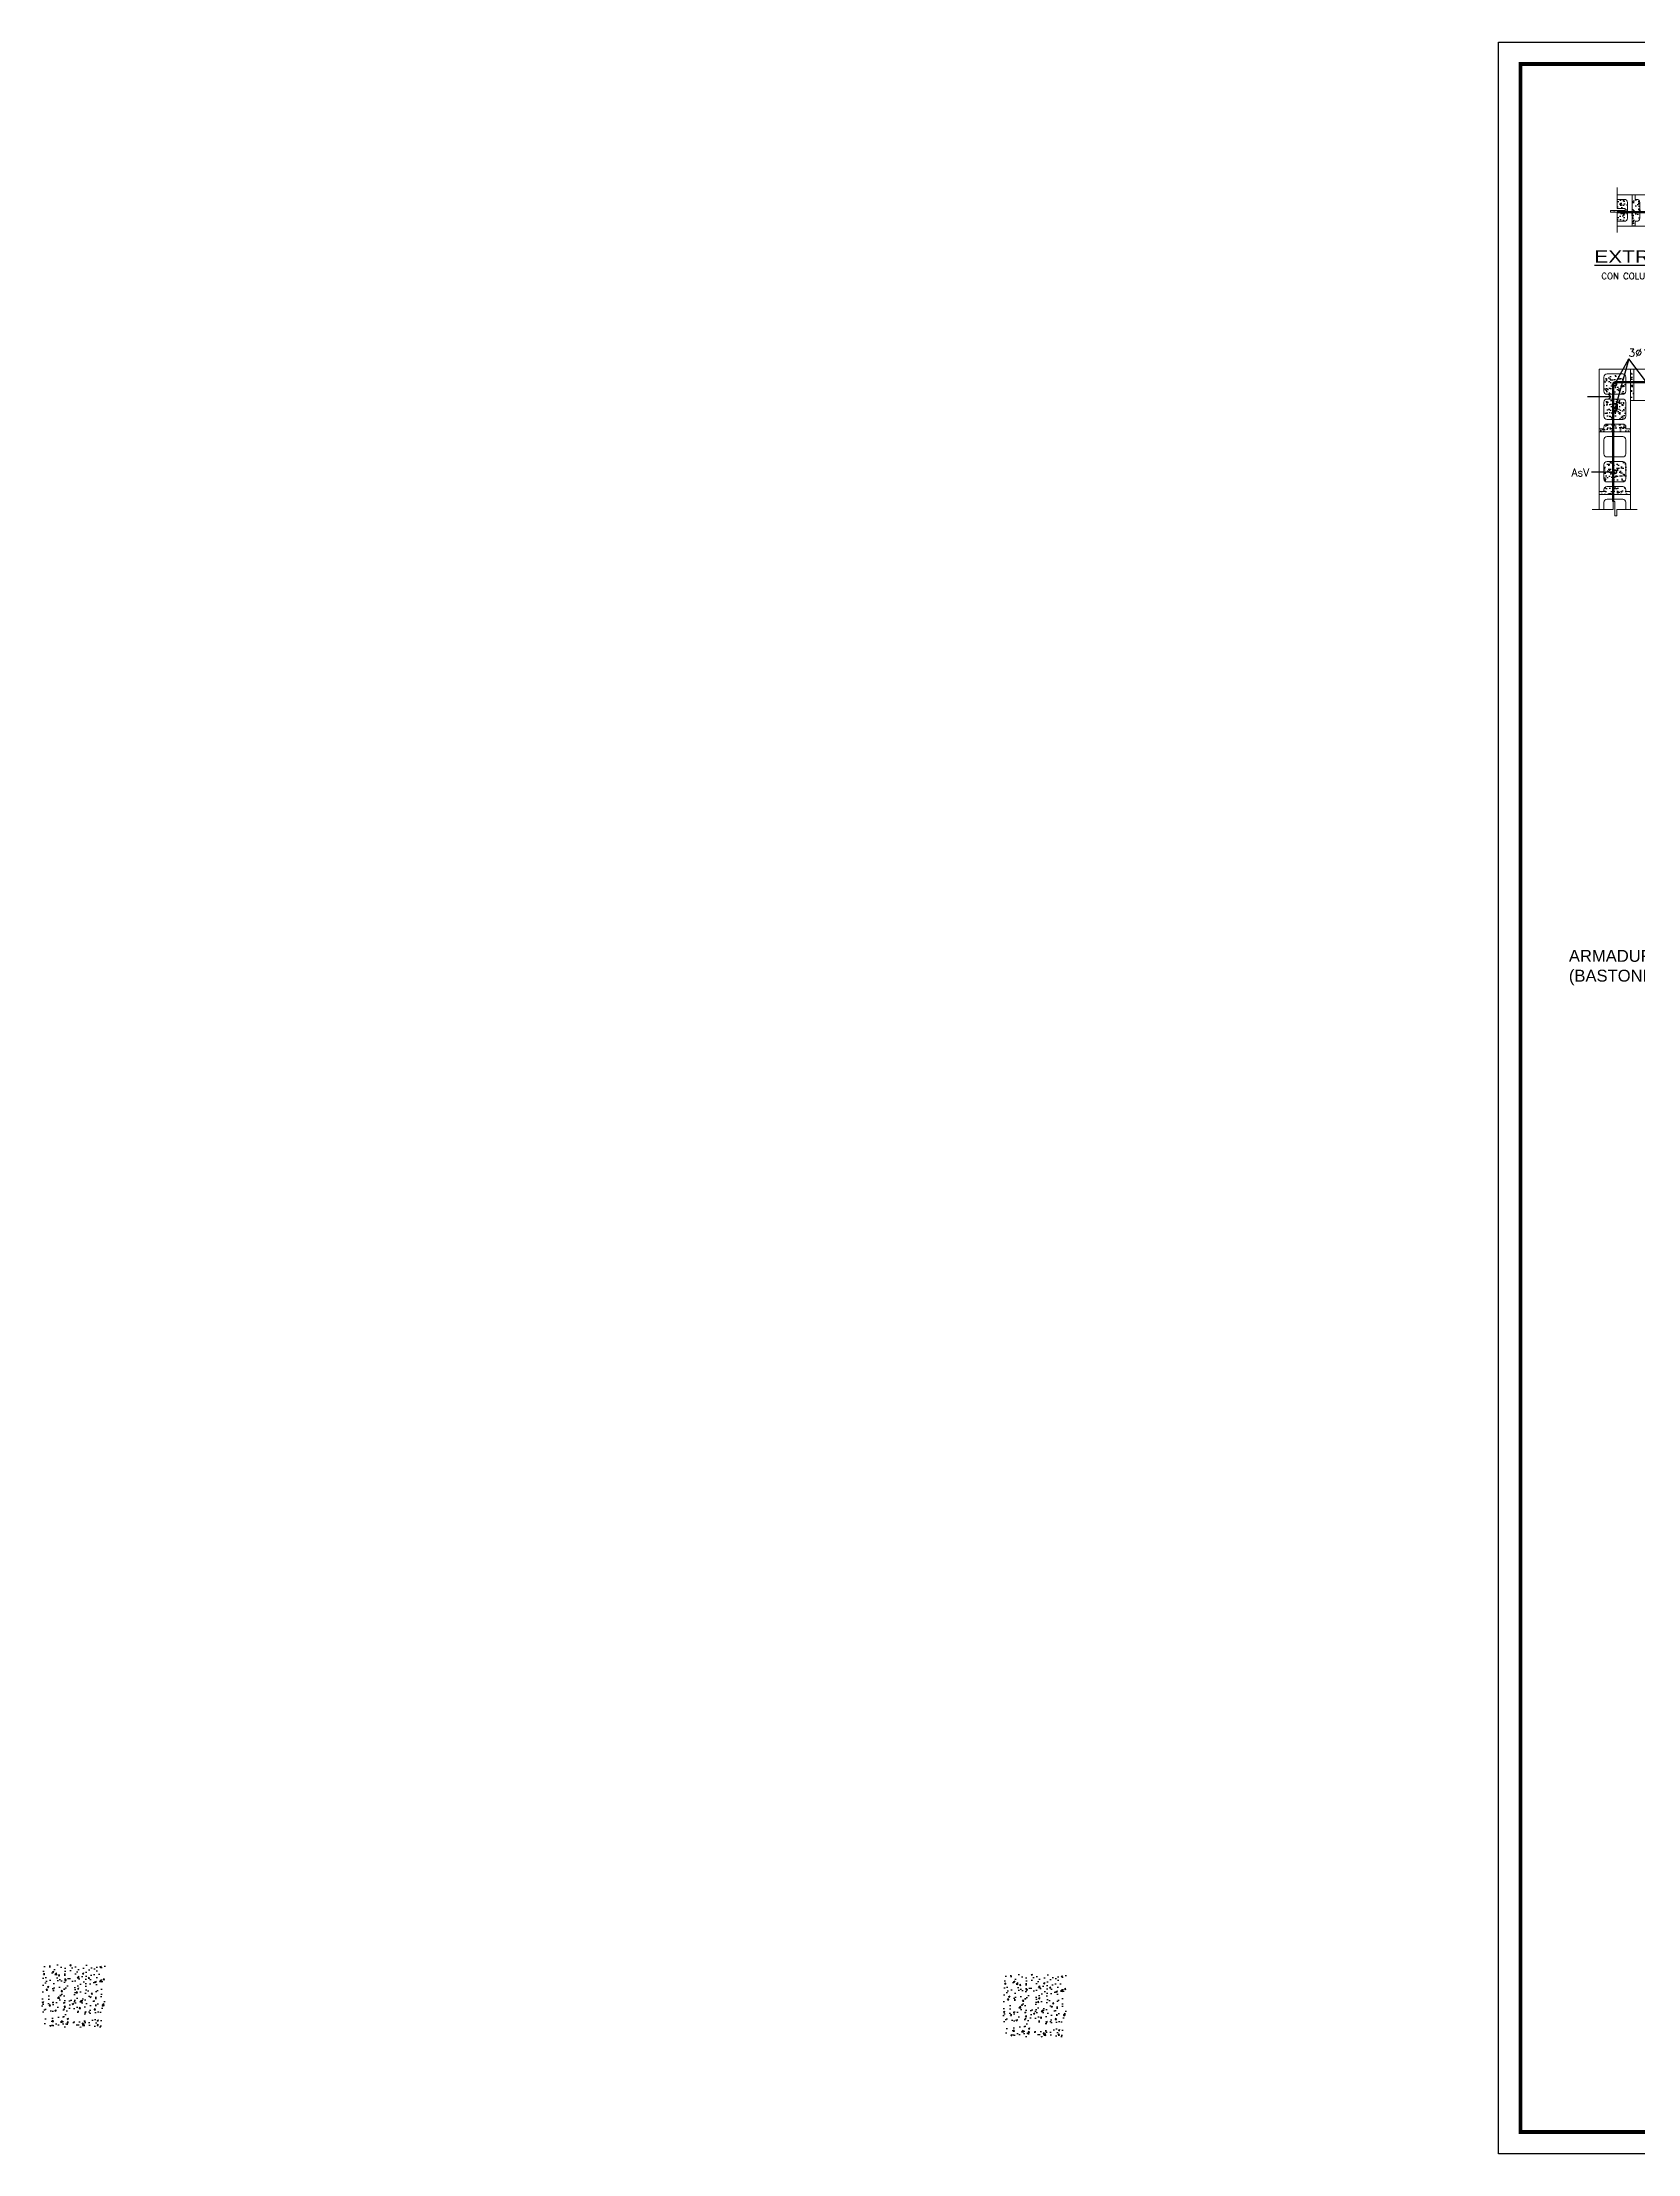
# Model space of a CAD drawing. Header units: feet. Extents: x 317 to 512, y -141 to 162.
# Drawn here: x 358.99 to 390.74, y -90.65 to -48.65 of the extents above; entities that cross this region are included whole.
import ezdxf

# ---------------------------------------------------------------- set-up
doc = ezdxf.new("R2010")
doc.units = ezdxf.units.FT
doc.header["$MEASUREMENT"] = 0
for name, color, linetype in [('63', 7, 'Continuous'), ('ACERO', 4, 'Continuous'), ('Dimensiones&Letras', 7, 'Continuous'), ('MARCO', 1, 'Continuous'), ('relleno', 8, 'Continuous'), ('TEXTOS', 3, 'Continuous')]:
    doc.layers.add(name, color=color, linetype=linetype)
doc.layers.add('ACEROS', color=5, linetype='Continuous', lineweight=60)
doc.layers.add('Divisorios', color=10, linetype='Continuous', lineweight=9)
doc.styles.add('DAMIAN', font='arial.ttf', dxfattribs={"height": 0.12})
doc.styles.add('ROMANS', font='romans.shx')
doc.styles.get("Standard").update_dxf_attribs({"font": 'arial.ttf'})
pattern_1 = [(37.5, (-372.77854, -173.71273), (-0.003921865, 0.119960938), [0, -0.094632747, 0, -0.105839256, 0, -0.101169877]), (7.5, (-372.77854, -173.71273), (0.11018344, 0.17570226), [0, -0.051051877, 0, -0.085293989, 0, -0.032685653]), (327.5, (-372.85512, -173.71273), (0.193881446, 0.000352324), [0, -0.031129193, 0, -0.112065095, 0, -0.146307207]), (317.5, (-372.85512, -173.71273), (0.18715659, 0.054642664), [0, -0.015564597, 0, -0.073464896, 0, -0.084048821])]

msp = doc.modelspace()

# ---------------------------------------------------------------- hatches: boundary and pattern name
at = {"layer": '63'}
h = msp.add_hatch(dxfattribs=at)
h.set_pattern_fill('AR-CONC', color=256, scale=0.041538, style=0)
h.set_pattern_definition([(50, (531.3972, -130.1418), (0.29793663, -0.02606608), [0.0311536, -0.34268976]), (355, (531.3972, -130.1418), (-0.05763474, 0.3124467), [0.0249229, -0.2741518]), (100.4514, (531.42203, -130.14396), (0.2403021, 0.28638045), [0.0264765, -0.2912415]), (46.1842, (531.3972, -130.0587), (0.4433122, -0.06875354), [0.0467304, -0.5140346]), (96.6356, (531.43415, -130.06445), (0.3882416, 0.4046306), [0.0397147, -0.4368622]), (351.1842, (531.3972, -130.0587), (0.3882413, 0.4046309), [0.0373843, -0.4112277]), (21, (531.43874, -130.07949), (0.24794417, -0.16724045), [0.0311536, -0.34268976]), (326, (531.43874, -130.0795), (0.1010687, 0.30121394), [0.0249229, -0.2741518]), (71.4514, (531.4594, -130.09342), (0.34901296, 0.1339732), [0.0264765, -0.2912415]), (37.5, (531.3972, -130.14179), (0.00505098, 0.13827796), [0, -0.27082876, 0, -0.27830563, 0, -0.27519027]), (7.5, (531.3972, -130.14179), (0.10927423, 0.16383134), [0, -0.15867575, 0, -0.26459804, 0, -0.10488384]), (327.5, (531.30457, -130.14179), (0.22173998, -0.00936888), [0, -0.10384538, 0, -0.3239976, 0, -0.42991989]), (317.5, (531.26304, -130.1418), (0.24224476, 0.04158176), [0, -0.134999, 0, -0.21516763, 0, -0.30530543])])
h.paths.add_polyline_path([(358.98645, -86.89061), (358.98645, -88.13675), (360.2326, -88.13675), (360.2326, -86.89061)])
h.paths.add_polyline_path([(360.06644, -87.05676), (360.06644, -87.9706), (359.15261, -87.9706), (359.15261, -87.05676)], flags=0)
h.paths.add_polyline_path([(359.6332, -87.13236, -1), (359.57089, -87.13236, -1)], flags=0)
h.paths.add_polyline_path([(360.02345, -87.13236, -1), (359.96114, -87.13236, -1)], flags=0)
h.paths.add_polyline_path([(359.25167, -87.13859, -1), (359.18937, -87.13859, -1)], flags=0)
h.paths.add_polyline_path([(360.02345, -87.51285, -1), (359.96114, -87.51285, -1)], flags=0)
h.paths.add_polyline_path([(359.25167, -87.51908, -1), (359.18937, -87.51908, -1)], flags=0)
h.paths.add_polyline_path([(359.6332, -87.89251, -1), (359.57089, -87.89251, -1)], flags=0)
h.paths.add_polyline_path([(360.02345, -87.89251, -1), (359.96114, -87.89251, -1)], flags=0)
h.paths.add_polyline_path([(359.25167, -87.89874, -1), (359.18937, -87.89874, -1)], flags=0)
h.paths.add_polyline_path([(359.15261, -87.05676), (359.15261, -87.9706), (360.06644, -87.9706), (360.06644, -87.05676)], flags=16)
h = msp.add_hatch(dxfattribs=at)
h.set_pattern_fill('AR-CONC', color=256, scale=0.041538, style=0)
h.set_pattern_definition([(50, (550.5258, -130.3334), (0.29793663, -0.02606608), [0.0311536, -0.34268976]), (355, (550.5258, -130.3334), (-0.05763474, 0.3124467), [0.0249229, -0.2741518]), (100.4514, (550.55063, -130.33558), (0.2403021, 0.28638045), [0.0264765, -0.2912415]), (46.1842, (550.5258, -130.25033), (0.4433122, -0.06875354), [0.0467304, -0.5140346]), (96.6356, (550.56275, -130.25606), (0.3882416, 0.4046306), [0.0397147, -0.4368622]), (351.1842, (550.5258, -130.25033), (0.3882413, 0.4046309), [0.0373843, -0.4112277]), (21, (550.56734, -130.2711), (0.24794417, -0.16724045), [0.0311536, -0.34268976]), (326, (550.56734, -130.2711), (0.1010687, 0.30121394), [0.0249229, -0.2741518]), (71.4514, (550.588, -130.28504), (0.34901296, 0.1339732), [0.0264765, -0.2912415]), (37.5, (550.52581, -130.33341), (0.00505098, 0.13827796), [0, -0.27082876, 0, -0.27830563, 0, -0.27519027]), (7.5, (550.5258, -130.3334), (0.10927423, 0.16383134), [0, -0.15867575, 0, -0.26459804, 0, -0.10488384]), (327.5, (550.43318, -130.33341), (0.22173998, -0.00936888), [0, -0.10384538, 0, -0.3239976, 0, -0.42991989]), (317.5, (550.39164, -130.3334), (0.24224476, 0.04158176), [0, -0.134999, 0, -0.21516763, 0, -0.30530543])])
h.paths.add_polyline_path([(378.11506, -87.08222), (378.11506, -88.32836), (379.3612, -88.32836), (379.3612, -87.08222)])
h.paths.add_polyline_path([(379.19505, -87.24837), (379.19505, -88.16221), (378.28121, -88.16221), (378.28121, -87.24837)], flags=0)
h.paths.add_polyline_path([(378.7618, -87.32397, -1), (378.6995, -87.32397, -1)], flags=0)
h.paths.add_polyline_path([(379.15205, -87.32397, -1), (379.08975, -87.32397, -1)], flags=0)
h.paths.add_polyline_path([(378.38028, -87.3302, -1), (378.31797, -87.3302, -1)], flags=0)
h.paths.add_polyline_path([(379.15205, -87.70446, -1), (379.08975, -87.70446, -1)], flags=0)
h.paths.add_polyline_path([(378.38028, -87.71069, -1), (378.31797, -87.71069, -1)], flags=0)
h.paths.add_polyline_path([(378.7618, -88.08412, -1), (378.6995, -88.08412, -1)], flags=0)
h.paths.add_polyline_path([(379.15205, -88.08412, -1), (379.08975, -88.08412, -1)], flags=0)
h.paths.add_polyline_path([(378.38028, -88.09035, -1), (378.31797, -88.09035, -1)], flags=0)
h.paths.add_polyline_path([(378.28121, -87.24837), (378.28121, -88.16221), (379.19505, -88.16221), (379.19505, -87.24837)], flags=16)
at = {"layer": 'relleno'}
h = msp.add_hatch(dxfattribs=at)
h.set_pattern_fill('AR-SAND', color=256, scale=0.062258, angle=270, style=0)
h.set_pattern_definition([(307.5, (-372.42221, -172.67386), (0.119960938, 0.003921865), [0, -0.094632747, 0, -0.105839256, 0, -0.101169877]), (277.5, (-372.42221, -172.67386), (0.17570226, -0.11018344), [0, -0.051051877, 0, -0.085293989, 0, -0.032685653]), (237.5, (-372.42221, -172.59728), (0.000352324, -0.193881446), [0, -0.031129193, 0, -0.112065095, 0, -0.146307207]), (227.5, (-372.42221, -172.59728), (0.054642664, -0.18715659), [0, -0.015564597, 0, -0.073464896, 0, -0.084048821])])
h.paths.add_polyline_path([(390.32936, -51.78076), (390.32936, -51.961), (390.48849, -51.961), (390.48849, -51.99867), (390.19813, -51.99867), (390.19813, -52.03462), (390.32936, -52.03462), (390.5317, -52.03462), (390.5317, -51.84302, 0.41421356), (390.46944, -51.78076)])
h.paths.add_polyline_path([(390.5317, -52.03462), (390.32936, -52.03462), (390.32936, -52.21657), (390.46944, -52.21657, 0.41421356), (390.5317, -52.15431)])
h = msp.add_hatch(dxfattribs=at)
h.set_pattern_fill('AR-SAND', color=256, scale=0.062258, angle=270, style=0)
h.set_pattern_definition([(307.5, (274.60867, 716.54084), (0.119960938, 0.003921865), [0, -0.094632747, 0, -0.105839256, 0, -0.101169877]), (277.5, (274.60867, 716.54084), (0.17570226, -0.11018344), [0, -0.051051877, 0, -0.085293989, 0, -0.032685653]), (237.5, (274.60867, 716.61742), (0.000352324, -0.193881446), [0, -0.031129193, 0, -0.112065095, 0, -0.146307207]), (227.5, (274.60867, 716.61742), (0.054642664, -0.18715659), [0, -0.015564597, 0, -0.073464896, 0, -0.084048821])])
h.paths.add_polyline_path([(390.62509, -52.30996), (390.68734, -52.30996), (390.68734, -52.21657), (390.71847, -52.21657, 0.41421356), (390.78073, -52.15431), (390.78073, -51.84302, 0.41421356), (390.71847, -51.78076), (390.68734, -51.78076), (390.68734, -51.68738), (390.62509, -51.68738)])
h = msp.add_hatch(dxfattribs=at)
h.set_pattern_fill('AR-SAND', color=256, scale=0.062258, style=0)
h.set_pattern_definition(pattern_1)
h.paths.add_polyline_path([(390.50222, -55.31528, 0.41421356), (390.43997, -55.25302), (390.12867, -55.25302, 0.41421356), (390.06642, -55.31528), (390.06642, -55.59544, 0.41421356), (390.12867, -55.6577), (390.43997, -55.6577, 0.41421356), (390.50222, -55.59544)])
h = msp.add_hatch(dxfattribs=at)
h.set_pattern_fill('AR-SAND', color=256, scale=0.062258, style=0)
h.set_pattern_definition(pattern_1)
h.paths.add_polyline_path([(390.59561, -55.78222), (390.65787, -55.78222), (390.65787, -55.15963), (390.59561, -55.15963)])
h = msp.add_hatch(dxfattribs=at)
h.set_pattern_fill('AR-SAND', color=256, scale=0.062258, style=0)
h.set_pattern_definition(pattern_1)
h.paths.add_polyline_path([(390.50222, -55.81334, 0.41421356), (390.43997, -55.75109), (390.12867, -55.75109, 0.41421356), (390.06642, -55.81334), (390.06642, -56.09351, 0.41421356), (390.12867, -56.15577), (390.43997, -56.15577, 0.41421356), (390.50222, -56.09351)])
h = msp.add_hatch(dxfattribs=at)
h.set_pattern_fill('AR-SAND', color=256, scale=0.062258, style=0)
h.set_pattern_definition(pattern_1)
h.paths.add_polyline_path([(390.59561, -56.4048), (390.59561, -56.34254), (390.50222, -56.34254), (390.50222, -56.31141, 0.41421356), (390.43997, -56.24915), (390.12867, -56.24915, 0.41421356), (390.06642, -56.31141), (390.06642, -56.34254), (389.97303, -56.34254), (389.97303, -56.4048)])
h = msp.add_hatch(dxfattribs=at)
h.set_pattern_fill('AR-SAND', color=256, scale=0.062258, style=0)
h.set_pattern_definition(pattern_1)
h.paths.add_polyline_path([(390.50222, -57.05851, 0.41421356), (390.43997, -56.99625), (390.12867, -56.99625, 0.41421356), (390.06642, -57.05851), (390.06642, -57.33868, 0.41421356), (390.12867, -57.40093), (390.43997, -57.40093, 0.41421356), (390.50222, -57.33868)])
h = msp.add_hatch(dxfattribs=at)
h.set_pattern_fill('AR-SAND', color=256, scale=0.062258, style=0)
h.set_pattern_definition(pattern_1)
h.paths.add_polyline_path([(390.59561, -57.64997), (390.59561, -57.58771), (390.50222, -57.58771), (390.50222, -57.55658, 0.41421356), (390.43997, -57.49432), (390.12867, -57.49432, 0.41421356), (390.06642, -57.55658), (390.06642, -57.58771), (389.97303, -57.58771), (389.97303, -57.64997)])

# ---------------------------------------------------------------- linework, layer by layer
at = {"layer": 'ACEROS'}
for p, q in [((390.32936, -52.03462), (394.63092, -52.03462)), ((390.94454, -55.41677), (390.29335, -55.41677)), ((390.24666, -57.78657), (390.24666, -55.46346)), ((390.32021, -55.84371), (390.32021, -55.95757))]:
    msp.add_line(p, q, dxfattribs=at)
at = {"layer": 'ACEROS', "const_width": 0.06641}
for points in [[(390.29988, -55.45536, 1), (390.26876, -55.45536, 1)], [(390.29988, -55.95343, 1), (390.26876, -55.95343, 1)], [(390.29988, -57.19859, 1), (390.26876, -57.19859, 1)]]:
    msp.add_lwpolyline(points, format="xyb", close=True, dxfattribs=at)
at = {"layer": 'ACEROS'}
for centre, radius, start, end in [((390.29335, -55.46346), 0.04669, 90, 180), ((390.28343, -55.95172), 0.03724, 189.048783, 350.951217)]:
    msp.add_arc(centre, radius, start, end, dxfattribs=at)
at = {"layer": 'Dimensiones&Letras'}
for p, q in [((390.28432, -55.45536), (390.56247, -54.95229)), ((390.56247, -54.95229), (390.28432, -55.95343)), ((390.9536, -55.47092), (390.56247, -54.95229)), ((390.11868, -55.70547), (389.73642, -55.70547)), ((390.20335, -55.70547), (390.11868, -55.70547)), ((390.20335, -55.70547), (390.16102, -55.66313)), ((390.16102, -55.74781), (390.20335, -55.70547)), ((389.81738, -57.19859), (390.28432, -57.19859))]:
    msp.add_line(p, q, dxfattribs=at)
at = {"layer": 'Divisorios'}
for p, q in [((390.68734, -51.68738), (390.62509, -51.68738)), ((390.68734, -52.30996), (390.62509, -52.30996)), ((390.59561, -55.15963), (390.65787, -55.15963)), ((390.59561, -55.78222), (390.65787, -55.78222)), ((389.97303, -56.34254), (389.97303, -56.4048)), ((390.59561, -56.34254), (390.59561, -56.4048)), ((389.97303, -57.58771), (389.97303, -57.64997)), ((390.59561, -57.58771), (390.59561, -57.64997))]:
    msp.add_line(p, q, dxfattribs=at)
for points in [[(390.32936, -51.54311), (390.32936, -51.961), (390.48849, -51.961), (390.48849, -51.99867), (390.19813, -51.99867), (390.19813, -52.03462), (390.32936, -52.03462), (390.32936, -52.44199)], [(390.32936, -52.30996), (390.62509, -52.30996), (390.62509, -51.68738), (390.62509, -51.68738), (390.32936, -51.68738)], [(389.82876, -57.94569), (390.24666, -57.94569), (390.24666, -57.78657), (390.28432, -57.78657), (390.28432, -58.07692), (390.32027, -58.07692), (390.32027, -57.94569), (390.72765, -57.94569)], [(390.59561, -57.94569), (390.59561, -57.64997), (389.97303, -57.64997), (389.97303, -57.64997), (389.97303, -57.94569)]]:
    msp.add_lwpolyline(points, dxfattribs=at)
for points in [[(390.32936, -51.78076), (390.46944, -51.78076, -0.41421356), (390.5317, -51.84302), (390.5317, -52.15431, -0.41421356), (390.46944, -52.21657), (390.32936, -52.21657)], [(390.68734, -52.21657), (390.68734, -52.30996), (391.87025, -52.30996), (391.87025, -51.68738), (391.87025, -51.68738), (390.68734, -51.68738), (390.68734, -51.78076), (390.71847, -51.78076, -0.41421356), (390.78073, -51.84302), (390.78073, -52.15431, -0.41421356), (390.71847, -52.21657), (390.68734, -52.21657)], [(390.50222, -56.34254), (390.59561, -56.34254), (390.59561, -55.15963), (389.97303, -55.15963), (389.97303, -55.15963), (389.97303, -56.34254), (390.06642, -56.34254), (390.06642, -56.31141, -0.41421356), (390.12867, -56.24915), (390.43997, -56.24915, -0.41421356), (390.50222, -56.31141), (390.50222, -56.34254)], [(391.84078, -55.25302), (391.84078, -55.15963), (390.65787, -55.15963), (390.65787, -55.78222), (390.65787, -55.78222), (391.84078, -55.78222), (391.84078, -55.68883), (391.80965, -55.68883, -0.41421356), (391.74739, -55.62657), (391.74739, -55.31528, -0.41421356), (391.80965, -55.25302), (391.84078, -55.25302)], [(390.50222, -57.58771), (390.59561, -57.58771), (390.59561, -56.4048), (389.97303, -56.4048), (389.97303, -56.4048), (389.97303, -57.58771), (390.06642, -57.58771), (390.06642, -57.55658, -0.41421356), (390.12867, -57.49432), (390.43997, -57.49432, -0.41421356), (390.50222, -57.55658), (390.50222, -57.58771)], [(390.06642, -57.94569), (390.06642, -57.80561, -0.41421356), (390.12867, -57.74335), (390.43997, -57.74335, -0.41421356), (390.50222, -57.80561), (390.50222, -57.94569)]]:
    msp.add_lwpolyline(points, format="xyb", dxfattribs=at)
for points in [[(390.12867, -55.25302), (390.43997, -55.25302, -0.41421356), (390.50222, -55.31528), (390.50222, -55.59544, -0.41421356), (390.43997, -55.6577), (390.12867, -55.6577, -0.41421356), (390.06642, -55.59544), (390.06642, -55.31528, -0.41421356)], [(390.12867, -55.75109), (390.43997, -55.75109, -0.41421356), (390.50222, -55.81334), (390.50222, -56.09351, -0.41421356), (390.43997, -56.15577), (390.12867, -56.15577, -0.41421356), (390.06642, -56.09351), (390.06642, -55.81334, -0.41421356)], [(390.12867, -56.49819), (390.43997, -56.49819, -0.41421356), (390.50222, -56.56045), (390.50222, -56.84061, -0.41421356), (390.43997, -56.90287), (390.12867, -56.90287, -0.41421356), (390.06642, -56.84061), (390.06642, -56.56045, -0.41421356)], [(390.12867, -56.99625), (390.43997, -56.99625, -0.41421356), (390.50222, -57.05851), (390.50222, -57.33868, -0.41421356), (390.43997, -57.40093), (390.12867, -57.40093, -0.41421356), (390.06642, -57.33868), (390.06642, -57.05851, -0.41421356)]]:
    msp.add_lwpolyline(points, format="xyb", close=True, dxfattribs=at)
at = {"layer": 'MARCO'}
msp.add_lwpolyline([(387.97006, -48.65447), (452.47006, -48.65447), (452.47006, -90.65447), (387.97006, -90.65447)], close=True, dxfattribs=at)
at = {"layer": 'MARCO', "const_width": 0.075}
msp.add_lwpolyline([(445.29759, -49.0885), (388.40409, -49.0885), (388.40409, -90.22044), (445.29759, -90.22044)], close=True, dxfattribs=at)

# ---------------------------------------------------------------- texts
at = {"layer": 'ACERO', "insert": (389.3682, -66.70943), "char_height": 0.2361801, "attachment_point": 1}
msp.add_mtext('{\\fArial|b0|i0|c0|p32;ARMADURA VERTICAL \\P(BASTONES) %%C 3/8 @ 0.40CM}', dxfattribs=at)
at = {"layer": 'Dimensiones&Letras', "attachment_point": 1, "style": 'ROMANS'}
for s, insert, char_height in [('CON COLUMNA DE AMARRE EN EL EXTREMO', (390.01581, -53.24307), 0.1245168), ('3Ø1/2"', (390.55677, -54.75129), 0.155646), ('AsV', (389.41894, -57.13396), 0.155646)]:
    msp.add_mtext(s, dxfattribs=dict(at, insert=insert, char_height=char_height))
at = {"layer": 'TEXTOS', "color": 7, "style": 'DAMIAN', "width": 1.2}
msp.add_text('%%UEXTREMO CONFINADO', height=0.2473109, dxfattribs=at).set_placement((389.87542, -53.04237))

doc.saveas('drawing.dxf')
